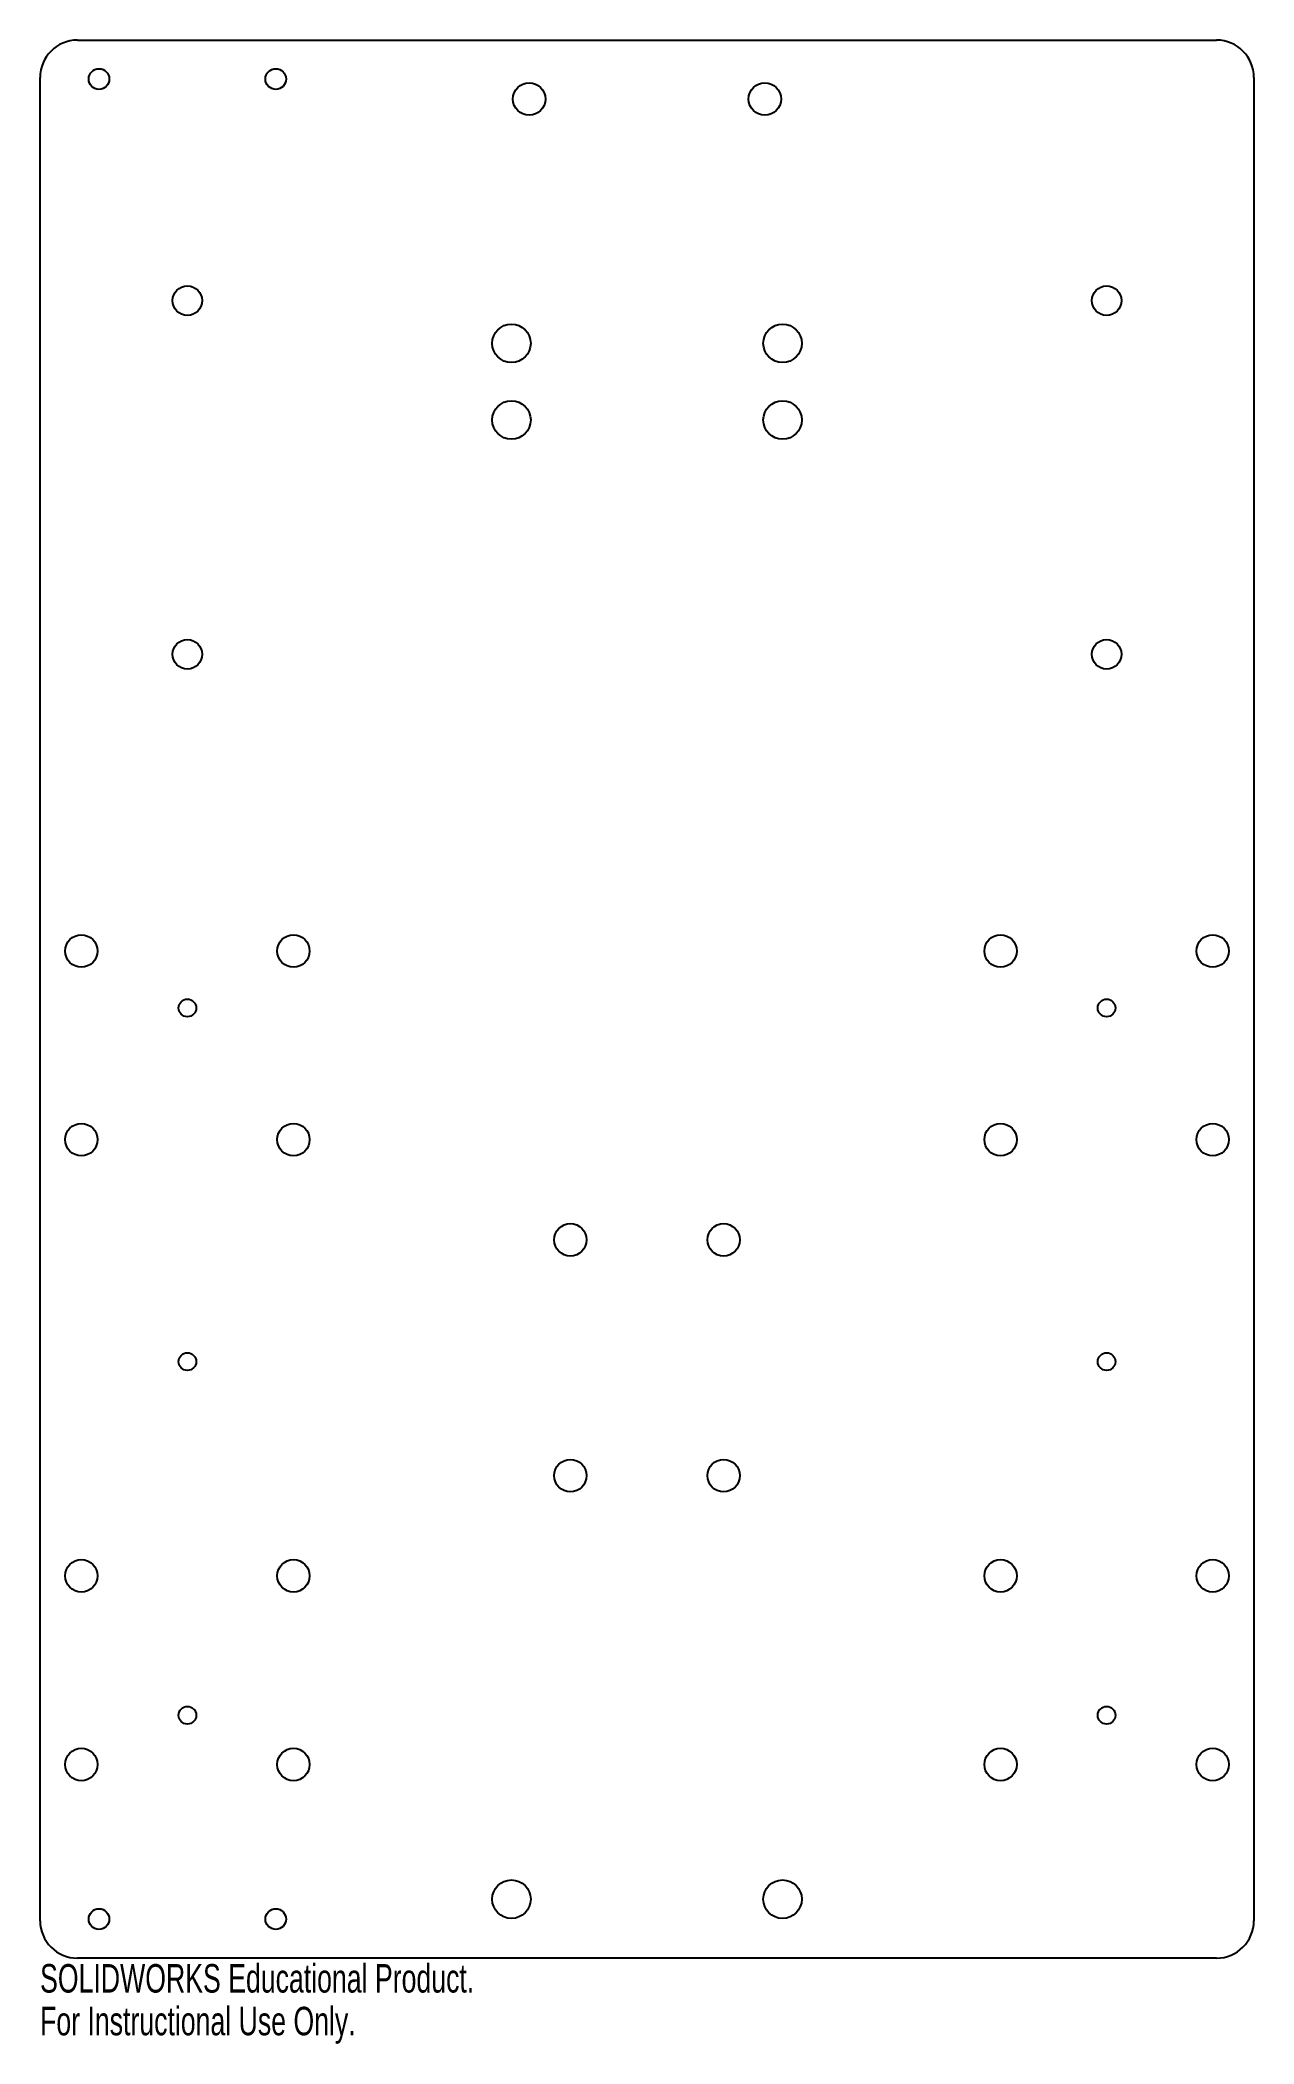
# Model space of a CAD drawing. Header units: millimetres. Extents: x -103 to 103, y 202 to 542.
import ezdxf

# ---------------------------------------------------------------- set-up
doc = ezdxf.new("R2010")
doc.units = ezdxf.units.MM
doc.styles.add('SLDTEXTSTYLE0', font='TXT', dxfattribs={"width": 0.7})

msp = doc.modelspace()

# ---------------------------------------------------------------- linework, layer by layer
at = {"color": 7, "linetype": 'Continuous', "lineweight": 25}
for p, q in [((-96.65, 542.02), (96.65, 542.02)), ((-103, 222.97), (-103, 535.67)), ((103, 535.67), (103, 222.97)), ((96.65, 216.62), (-96.65, 216.62))]:
    msp.add_line(p, q, dxfattribs=at)
for centre, radius in [((-93, 535.41), 1.75), ((-63, 535.41), 1.75), ((-20, 532.02), 2.75), ((20, 532.02), 2.75), ((-78, 497.82), 2.5), ((78, 497.82), 2.5), ((-23, 490.57), 3.26), ((23, 490.57), 3.26), ((-23, 477.57), 3.26), ((23, 477.57), 3.26), ((-78, 437.82), 2.5), ((78, 437.82), 2.5), ((-96, 387.48), 2.75), ((-60, 387.48), 2.75), ((60, 387.48), 2.75), ((96, 387.48), 2.75), ((-78, 377.82), 1.5), ((78, 377.82), 1.5), ((-96, 355.48), 2.75), ((-60, 355.48), 2.75), ((60, 355.48), 2.75), ((96, 355.48), 2.75), ((-13, 338.48), 2.75), ((13, 338.48), 2.75), ((-78, 317.82), 1.5), ((78, 317.82), 1.5), ((-13, 298.48), 2.75), ((13, 298.48), 2.75), ((-96, 281.48), 2.75), ((-60, 281.48), 2.75), ((60, 281.48), 2.75), ((96, 281.48), 2.75), ((-78, 257.82), 1.5), ((78, 257.82), 1.5), ((-96, 249.47), 2.75), ((-60, 249.47), 2.75), ((60, 249.47), 2.75), ((96, 249.47), 2.75), ((-23, 226.62), 3.26), ((23, 226.62), 3.26), ((-93, 223.24), 1.75), ((-63, 223.24), 1.75)]:
    msp.add_circle(centre, radius, dxfattribs=at)
for centre, start, end in [((-96.65, 535.67), 90, 180), ((96.65, 535.67), 0, 90), ((-96.65, 222.97), 180, 270), ((96.65, 222.97), 270, 0)]:
    msp.add_arc(centre, 6.35, start, end, dxfattribs=at)

# ---------------------------------------------------------------- texts
at = {"color": 7, "linetype": 'Continuous', "char_height": 4.8336, "attachment_point": 1, "style": 'SLDTEXTSTYLE0'}
for s, insert in [('SOLIDWORKS Educational Product.', (-103, 215.61)), ('For Instructional Use Only.', (-103, 208.36))]:
    msp.add_mtext(s, dxfattribs=dict(at, insert=insert))

doc.saveas('drawing.dxf')
